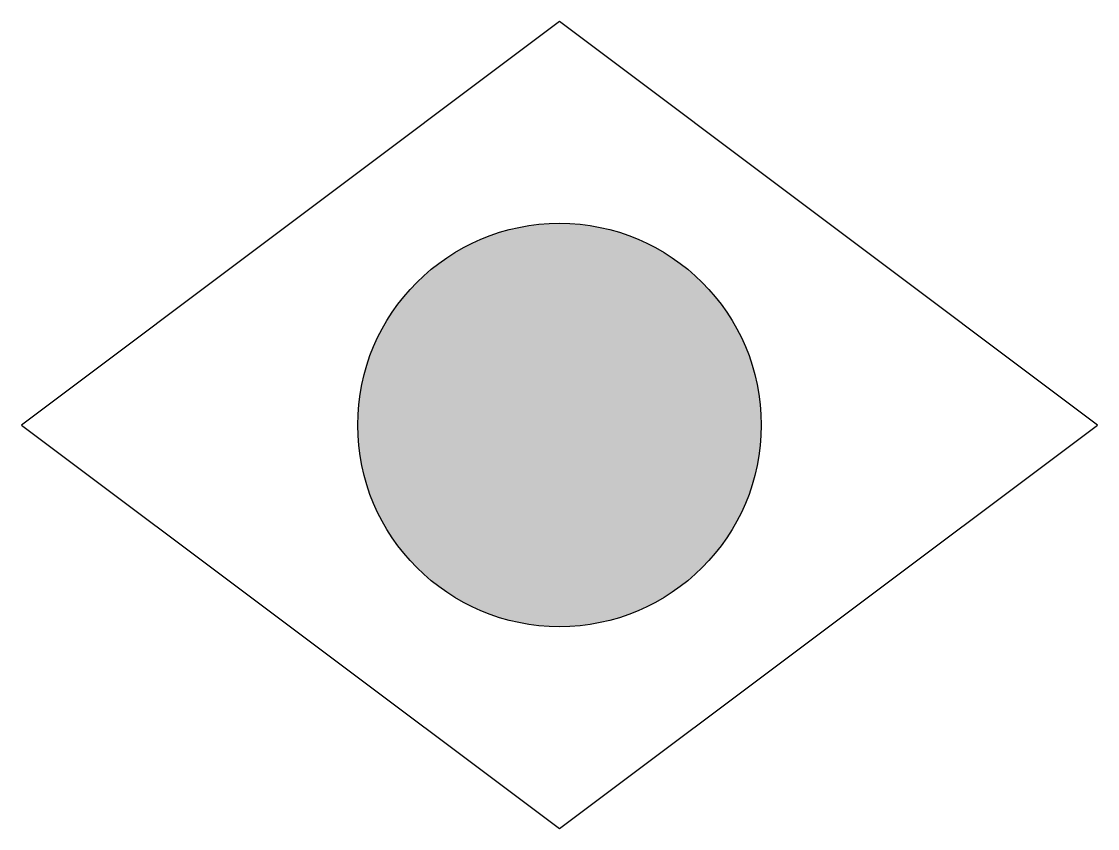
# Model space of a CAD drawing. Extents: x -2 to 2, y -1.5 to 1.5.
import ezdxf

# ---------------------------------------------------------------- set-up
doc = ezdxf.new("R2010")
doc.units = 0
doc.header["$LTSCALE"] = 0.01
doc.header["$MEASUREMENT"] = 0
doc.layers.get('0').update_dxf_attribs({"lineweight": 20})

msp = doc.modelspace()

# ---------------------------------------------------------------- hatches: boundary and pattern name
at = {"linetype": 'ByBlock', "lineweight": -2}
h = msp.add_hatch(color=0, dxfattribs=at)
h.dxf.hatch_style = 1
h.paths.add_polyline_path([(0.75, 0, 1), (-0.75, 0, 1)])

# ---------------------------------------------------------------- linework, layer by layer
at = {"color": 0, "linetype": 'ByBlock', "lineweight": -2}
msp.add_lwpolyline([(-2, 0), (0, -1.5), (2, 0), (0, 1.5), (-2, 0)], dxfattribs=at)
msp.add_circle((0, 0), 0.75, dxfattribs=at)

doc.saveas('drawing.dxf')
